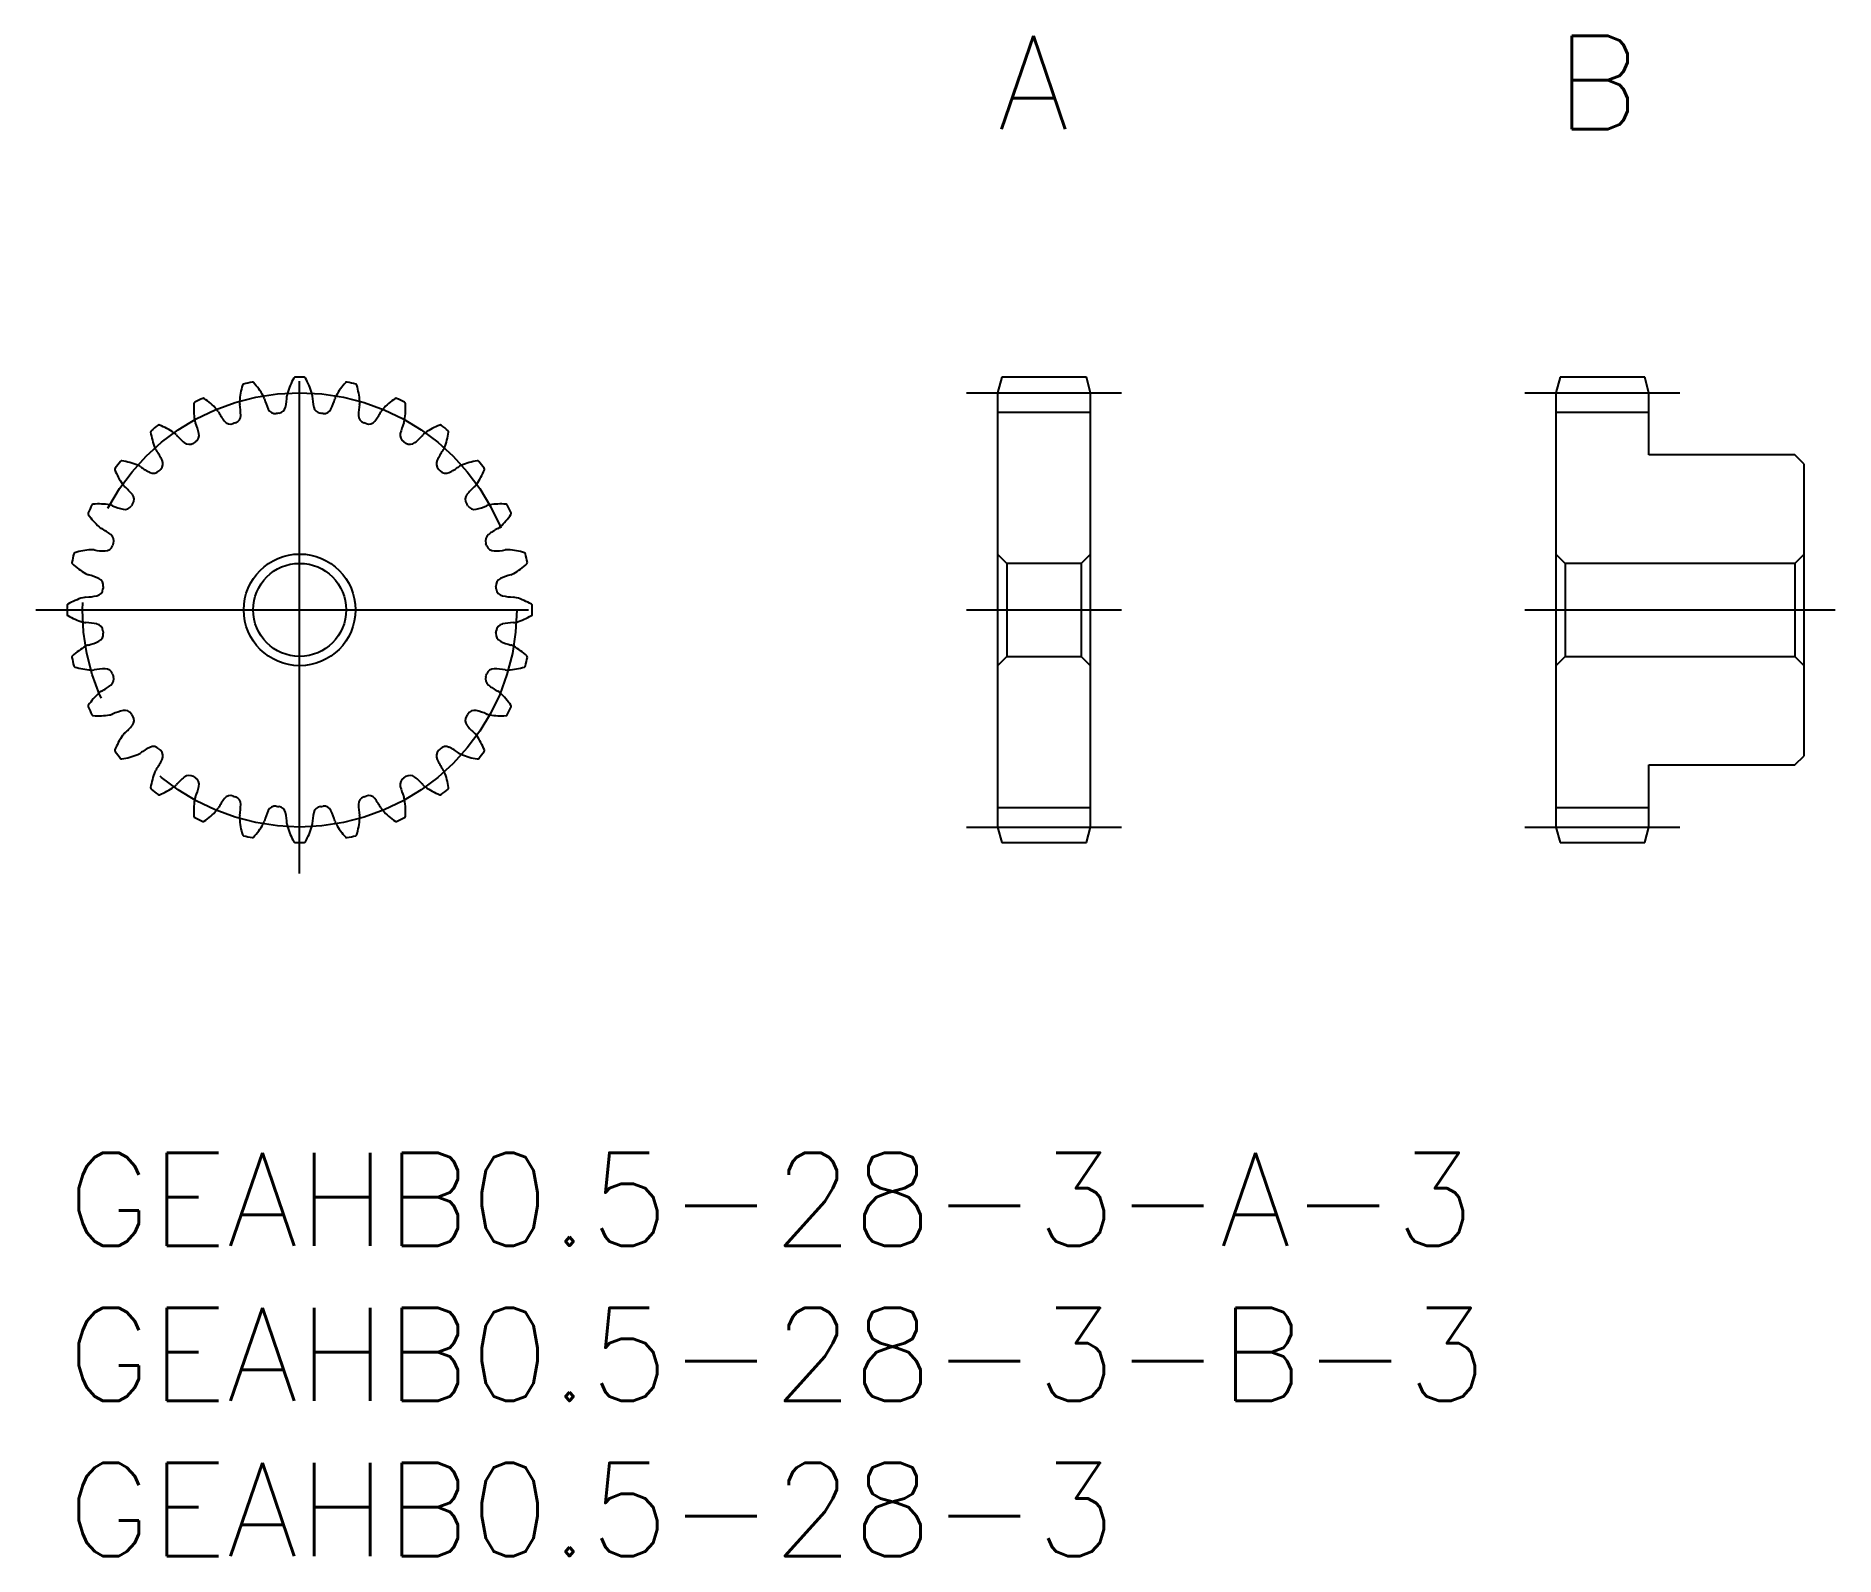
# Model space of a CAD drawing. Extents: x -1 to 57, y -13 to 36.
import ezdxf

# ---------------------------------------------------------------- set-up
doc = ezdxf.new("R2010")
doc.units = 0
doc.header["$LTSCALE"] = 0.5
doc.linetypes.add('CENTER', pattern=[50.8, 31.75, -6.35, 6.35, -6.35])
for name, color, linetype in [('MSM_CENTER', 1, 'CENTER'), ('MSM_CONTINUOUS', 7, 'CONTINUOUS'), ('MSM_PART_NUMBER', 7, 'CONTINUOUS')]:
    doc.layers.add(name, color=color, linetype=linetype)
doc.styles.get("Standard").update_dxf_attribs({"font": 'txt.shx', "height": 1, "bigfont": 'bigfont.shx'})

# ---------------------------------------------------------------- blocks, each defined once
blk = doc.blocks.new('*U3')
at = {"layer": 'MSM_PART_NUMBER'}
blk.add_text('GEAHB0.5-28-3-B-3', height=3, dxfattribs=at).set_placement((0, -8))
blk = doc.blocks.new('*U4')
at = {"layer": 'MSM_PART_NUMBER'}
blk.add_text('GEAHB0.5-28-3-A-3', height=3, dxfattribs=at).set_placement((0, -3))
blk = doc.blocks.new('*U5')
at = {"layer": 'MSM_PART_NUMBER'}
blk.add_text('A', height=3, dxfattribs=at).set_placement((30, 33))
blk = doc.blocks.new('*U6')
at = {"layer": 'MSM_PART_NUMBER'}
blk.add_text('B', height=3, dxfattribs=at).set_placement((48, 33))
blk = doc.blocks.new('*U7')
at = {"layer": 'MSM_PART_NUMBER'}
blk.add_text('GEAHB0.5-28-3', height=3, dxfattribs=at).set_placement((0, -13))

msp = doc.modelspace()

# ---------------------------------------------------------------- linework, layer by layer
at = {"layer": 'MSM_CENTER'}
for p, q in [((7.5, 9), (7.5, 26)), ((29, 24.5), (34, 24.5)), ((47, 24.5), (52, 24.5)), ((-1, 17.5), (16, 17.5)), ((29, 17.5), (34, 17.5)), ((47, 17.5), (57, 17.5)), ((29, 10.5), (34, 10.5)), ((47, 10.5), (52, 10.5))]:
    msp.add_line(p, q, dxfattribs=at)
msp.add_circle((7.5, 17.5), 7, dxfattribs=at)
at = {"layer": 'MSM_CONTINUOUS'}
for p, q in [((30.134, 25), (30, 24.5)), ((32.866, 25), (30.134, 25)), ((33, 24.5), (32.866, 25)), ((48.134, 25), (48, 24.5)), ((50.866, 25), (48.134, 25)), ((51, 24.5), (50.866, 25)), ((30, 24.5), (30, 10.5)), ((33, 10.5), (33, 24.5)), ((48, 24.5), (48, 10.5)), ((51, 22.5), (51, 24.5)), ((30, 23.875), (33, 23.875)), ((48, 23.875), (51, 23.875)), ((55.7, 22.5), (51, 22.5)), ((56, 22.2), (55.7, 22.5)), ((56, 12.8), (56, 22.2)), ((30.3, 19), (30, 19.3)), ((33, 19.3), (32.7, 19)), ((48.3, 19), (48, 19.3)), ((56, 19.3), (55.7, 19)), ((30.3, 19), (30.3, 16)), ((32.7, 19), (30.3, 19)), ((32.7, 19), (32.7, 16)), ((48.3, 19), (48.3, 16)), ((55.7, 19), (48.3, 19)), ((55.7, 19), (55.7, 16)), ((30, 15.7), (30.3, 16)), ((30.3, 16), (32.7, 16)), ((32.7, 16), (33, 15.7)), ((48, 15.7), (48.3, 16)), ((48.3, 16), (55.7, 16)), ((55.7, 16), (56, 15.7)), ((55.7, 12.5), (56, 12.8)), ((51, 10.5), (51, 12.5)), ((51, 12.5), (55.7, 12.5)), ((30, 11.125), (33, 11.125)), ((48, 11.125), (51, 11.125)), ((30, 10.5), (30.134, 10)), ((32.866, 10), (33, 10.5)), ((48, 10.5), (48.134, 10)), ((50.866, 10), (51, 10.5)), ((30.134, 10), (32.866, 10)), ((48.134, 10), (50.866, 10))]:
    msp.add_line(p, q, dxfattribs=at)
for radius in [1.8, 1.5]:
    msp.add_circle((7.5, 17.5), radius, dxfattribs=at)
for centre, radius, start, end in [((9.341, 23.815), 2.333, 150.23535, 163.21429), ((7.359, 24.949), 0.05, 91.08198, 150.23535), ((7.5, 17.5), 7.5, 88.91803, 91.08197), ((7.641, 24.949), 0.05, 29.76462, 88.91803), ((5.659, 23.815), 2.333, 16.78571, 29.76465), ((7.89, 24.067), 2.333, 163.09249, 176.07143), ((5.705, 24.731), 0.05, 103.93911, 163.09249), ((7.5, 17.5), 7.5, 101.77517, 103.93911), ((5.98, 24.793), 0.05, 42.62177, 101.77517), ((4.299, 23.247), 2.333, 29.64286, 42.62179), ((5.971, 24.198), 0.41, 15.47175, 29.64287), ((4.939, 24.488), 2.154, 347.88399, 357.3854), ((7.5, 24.371), 0.41, 163.21427, 177.38539), ((7.5, 24.371), 0.41, 2.61461, 16.78572), ((10.061, 24.488), 2.154, 182.6146, 192.11601), ((9.029, 24.198), 0.41, 150.35713, 164.52825), ((10.701, 23.247), 2.333, 137.3782, 150.35714), ((9.02, 24.793), 0.05, 78.22484, 137.3782), ((7.5, 17.5), 7.5, 76.06089, 78.22483), ((9.295, 24.731), 0.05, 16.90748, 76.06089), ((7.11, 24.067), 2.333, 3.92857, 16.90751), ((6.419, 23.989), 2.333, 175.94963, 188.92857), ((4.141, 24.15), 0.05, 116.79626, 175.94963), ((7.5, 17.5), 7.5, 114.63231, 116.79626), ((4.395, 24.272), 0.05, 55.47891, 114.63231), ((3.101, 22.391), 2.333, 42.5, 55.47894), ((4.519, 23.69), 0.41, 28.3289, 42.50001), ((6.776, 24.907), 2.154, 208.32888, 217.83029), ((5.971, 24.198), 0.41, 176.07142, 190.24253), ((3.448, 23.742), 2.154, 0.74114, 10.24254), ((8.442, 24.882), 2.154, 195.47174, 204.97315), ((6.716, 24.078), 0.25, 204.97316, 276.79453), ((7.5, 17.5), 6.375, 96.06261, 96.79453), ((6.8, 24.088), 0.25, 276.06261, 347.88399), ((8.2, 24.088), 0.25, 192.11601, 263.93739), ((7.5, 17.5), 6.375, 83.20547, 83.93739), ((8.284, 24.078), 0.25, 263.20547, 335.02685), ((6.558, 24.882), 2.154, 335.02685, 344.52826), ((11.552, 23.742), 2.154, 169.75746, 179.25886), ((9.029, 24.198), 0.41, 349.75747, 3.92858), ((8.224, 24.907), 2.154, 322.16971, 331.67112), ((10.481, 23.69), 0.41, 137.49999, 151.6711), ((11.899, 22.391), 2.333, 124.52106, 137.5), ((10.605, 24.272), 0.05, 65.3677, 124.52106), ((7.5, 17.5), 7.5, 63.20374, 65.36769), ((10.859, 24.15), 0.05, 4.05034, 63.20374), ((8.581, 23.989), 2.333, 351.07143, 4.05037), ((2.746, 23.236), 0.05, 129.6534, 188.80678), ((5.002, 23.585), 2.333, 188.80678, 201.78571), ((7.5, 17.5), 7.5, 127.48946, 129.6534), ((2.966, 23.411), 0.05, 68.33605, 127.48946), ((2.123, 21.289), 2.333, 55.35714, 68.33608), ((3.216, 22.872), 0.41, 41.18604, 55.35716), ((4.519, 23.69), 0.41, 188.92856, 203.09967), ((2.161, 22.684), 2.154, 13.59828, 23.09969), ((5.272, 23.739), 0.25, 217.83031, 289.65167), ((7.5, 17.5), 6.375, 108.91976, 109.65167), ((5.352, 23.767), 0.25, 288.91976, 0.74113), ((9.648, 23.767), 0.25, 179.25886, 251.08024), ((7.5, 17.5), 6.375, 70.34833, 71.08024), ((9.728, 23.739), 0.25, 250.34833, 322.16971), ((12.839, 22.684), 2.154, 156.90031, 166.40172), ((10.481, 23.69), 0.41, 336.90033, 351.07144), ((11.784, 22.872), 0.41, 124.64284, 138.81396), ((12.877, 21.289), 2.333, 111.66392, 124.64286), ((12.034, 23.411), 0.05, 52.51056, 111.66392), ((7.5, 17.5), 7.5, 50.3466, 52.51054), ((9.998, 23.585), 2.333, 338.21429, 351.19322), ((12.254, 23.236), 0.05, 351.19319, 50.3466), ((3.216, 22.872), 0.41, 201.7857, 215.95682), ((1.141, 21.366), 2.154, 26.45542, 35.95683), ((5.146, 24.56), 2.154, 221.18603, 230.68744), ((3.94, 23.087), 0.25, 230.68745, 302.50882), ((7.5, 17.5), 6.375, 121.7769, 122.50882), ((4.011, 23.132), 0.25, 301.7769, 13.59827), ((10.989, 23.132), 0.25, 166.40172, 238.2231), ((7.5, 17.5), 6.375, 57.49118, 58.2231), ((11.06, 23.087), 0.25, 237.49118, 309.31257), ((9.854, 24.56), 2.154, 309.31257, 318.81397), ((13.859, 21.366), 2.154, 144.04317, 153.54458), ((11.784, 22.872), 0.41, 324.04318, 338.2143), ((1.589, 22.034), 0.05, 142.51054, 201.66392), ((7.5, 17.5), 7.5, 140.3466, 142.51054), ((1.764, 22.254), 0.05, 81.1932, 140.3466), ((1.415, 19.998), 2.333, 68.21429, 81.19322), ((2.128, 21.784), 0.41, 54.04318, 68.2143), ((3.634, 23.859), 2.154, 234.04317, 243.54458), ((2.845, 22.214), 0.25, 314.63404, 26.45542), ((12.155, 22.214), 0.25, 153.54458, 225.36596), ((11.366, 23.859), 2.154, 296.45542, 305.95683), ((12.872, 21.784), 0.41, 111.7857, 125.95682), ((13.585, 19.998), 2.333, 98.80678, 111.78571), ((13.236, 22.254), 0.05, 39.65341, 98.80678), ((7.5, 17.5), 7.5, 37.48946, 39.6534), ((13.411, 22.034), 0.05, 338.33605, 37.48946), ((3.711, 22.877), 2.333, 201.66392, 214.64286), ((2.128, 21.784), 0.41, 214.64284, 228.81396), ((0.44, 19.854), 2.154, 39.31256, 48.81397), ((2.786, 22.155), 0.25, 243.54459, 315.36596), ((7.5, 17.5), 6.375, 134.63404, 135.36596), ((7.5, 17.5), 6.375, 44.63404, 45.36596), ((12.214, 22.155), 0.25, 224.63404, 296.45542), ((14.56, 19.854), 2.154, 131.18603, 140.68743), ((12.872, 21.784), 0.41, 311.18604, 325.35716), ((11.289, 22.877), 2.333, 325.35714, 338.33608), ((7.5, 17.5), 7.5, 153.20374, 155.36769), ((0.85, 20.859), 0.05, 94.05034, 153.20374), ((1.011, 18.581), 2.333, 81.07143, 94.05037), ((1.31, 20.481), 0.41, 66.90033, 81.07144), ((7.5, 17.5), 6.375, 147.49118, 148.2231), ((1.913, 21.06), 0.25, 327.49118, 39.31256), ((13.087, 21.06), 0.25, 140.68743, 212.50882), ((7.5, 17.5), 6.375, 31.7769, 32.50882), ((13.69, 20.481), 0.41, 98.92856, 113.09967), ((13.989, 18.581), 2.333, 85.94963, 98.92857), ((14.15, 20.859), 0.05, 26.79624, 85.94963), ((7.5, 17.5), 7.5, 24.63231, 26.79626), ((0.728, 20.605), 0.05, 155.36769, 214.52106), ((2.609, 21.899), 2.333, 214.52106, 227.5), ((2.316, 22.839), 2.154, 246.90031, 256.40172), ((1.868, 20.989), 0.25, 256.40174, 328.2231), ((13.132, 20.989), 0.25, 211.7769, 283.59828), ((12.684, 22.839), 2.154, 283.59828, 293.09969), ((12.391, 21.899), 2.333, 312.5, 325.47894), ((14.272, 20.605), 0.05, 325.47891, 24.63231), ((1.31, 20.481), 0.41, 227.49999, 241.6711), ((0.093, 18.224), 2.154, 52.16971, 61.67112), ((1.261, 19.728), 0.25, 340.34833, 52.1697), ((13.739, 19.728), 0.25, 127.83029, 199.65167), ((14.907, 18.224), 2.154, 118.32888, 127.83029), ((13.69, 20.481), 0.41, 298.3289, 312.50002), ((7.5, 17.5), 7.5, 166.06089, 168.22483), ((0.269, 19.295), 0.05, 106.90748, 166.06089), ((0.933, 17.11), 2.333, 93.92857, 106.90751), ((0.802, 19.029), 0.41, 79.75747, 93.92858), ((1.258, 21.552), 2.154, 259.75746, 269.25886), ((1.233, 19.648), 0.25, 269.25887, 341.08024), ((7.5, 17.5), 6.375, 160.34833, 161.08024), ((7.5, 17.5), 6.375, 18.91976, 19.65167), ((13.767, 19.648), 0.25, 198.91976, 270.74113), ((13.742, 21.552), 2.154, 270.74114, 280.24254), ((14.198, 19.029), 0.41, 86.07142, 100.24253), ((14.067, 17.11), 2.333, 73.09249, 86.07143), ((14.731, 19.295), 0.05, 13.93911, 73.09249), ((7.5, 17.5), 7.5, 11.77517, 13.93911), ((0.207, 19.02), 0.05, 168.22483, 227.3782), ((1.753, 20.701), 2.333, 227.3782, 240.35714), ((0.802, 19.029), 0.41, 240.35713, 254.52825), ((0.118, 16.558), 2.154, 65.02685, 74.52826), ((14.882, 16.558), 2.154, 105.47174, 114.97315), ((14.198, 19.029), 0.41, 285.47175, 299.64288), ((13.247, 20.701), 2.333, 299.64286, 312.62179), ((14.793, 19.02), 0.05, 312.62177, 11.77517), ((0.912, 18.2), 0.25, 282.11602, 353.93739), ((0.922, 18.284), 0.25, 353.20547, 65.02684), ((7.5, 17.5), 6.375, 173.20547, 173.93739), ((14.078, 18.284), 0.25, 114.97315, 186.79453), ((7.5, 17.5), 6.375, 6.06261, 6.79453), ((14.088, 18.2), 0.25, 186.06261, 257.88399), ((7.5, 17.5), 7.5, 178.91803, 181.08197), ((0.051, 17.641), 0.05, 119.76463, 178.91803), ((1.185, 15.659), 2.333, 106.78571, 119.76465), ((0.629, 17.5), 0.41, 92.61461, 106.78573), ((0.512, 20.061), 2.154, 272.6146, 282.11601), ((14.488, 20.061), 2.154, 257.88399, 267.3854), ((14.371, 17.5), 0.41, 73.21427, 87.38539), ((13.815, 15.659), 2.333, 60.23535, 73.21429), ((14.949, 17.641), 0.05, 1.08197, 60.23535), ((7.5, 17.5), 7.5, 358.91803, 1.08197), ((0.051, 17.359), 0.05, 181.08197, 240.23535), ((1.185, 19.341), 2.333, 240.23535, 253.21429), ((0.629, 17.5), 0.41, 253.21427, 267.38539), ((0.512, 14.939), 2.154, 77.88399, 87.3854), ((0.912, 16.8), 0.25, 6.06261, 77.88399), ((7.5, 17.5), 6.375, 186.06261, 186.79453), ((7.5, 17.5), 6.375, 353.20547, 353.93739), ((14.088, 16.8), 0.25, 102.11601, 173.93739), ((14.488, 14.939), 2.154, 92.6146, 102.11601), ((14.371, 17.5), 0.41, 272.61461, 286.78573), ((13.815, 19.341), 2.333, 286.78572, 299.76465), ((14.949, 17.359), 0.05, 299.76463, 358.91803), ((1.753, 14.299), 2.333, 119.64286, 132.62179), ((0.802, 15.971), 0.41, 105.47175, 119.64287), ((0.118, 18.442), 2.154, 285.47174, 294.97315), ((0.922, 16.716), 0.25, 294.97316, 6.79453), ((14.078, 16.716), 0.25, 173.20547, 245.02685), ((14.882, 18.442), 2.154, 245.02685, 254.52826), ((14.198, 15.971), 0.41, 60.35713, 74.52825), ((13.247, 14.299), 2.333, 47.3782, 60.35714), ((0.207, 15.98), 0.05, 132.62177, 191.77517), ((7.5, 17.5), 7.5, 191.77517, 193.93911), ((0.269, 15.705), 0.05, 193.93911, 253.09249), ((14.731, 15.705), 0.05, 286.90748, 346.06089), ((7.5, 17.5), 7.5, 346.06089, 348.22483), ((14.793, 15.98), 0.05, 348.22482, 47.3782), ((0.933, 17.89), 2.333, 253.09249, 266.07143), ((0.802, 15.971), 0.41, 266.07142, 280.24253), ((1.258, 13.448), 2.154, 90.74114, 100.24254), ((1.233, 15.352), 0.25, 18.91976, 90.74113), ((1.261, 15.272), 0.25, 307.8303, 19.65167), ((7.5, 17.5), 6.375, 198.91976, 199.65167), ((13.739, 15.272), 0.25, 160.34833, 232.1697), ((7.5, 17.5), 6.375, 340.34833, 341.08024), ((13.767, 15.352), 0.25, 89.25886, 161.08024), ((13.742, 13.448), 2.154, 79.75746, 89.25886), ((14.198, 15.971), 0.41, 259.75747, 273.92859), ((14.067, 17.89), 2.333, 273.92857, 286.90751), ((2.609, 13.101), 2.333, 132.5, 145.47894), ((1.31, 14.519), 0.41, 118.3289, 132.50001), ((0.093, 16.776), 2.154, 298.32888, 307.83029), ((14.907, 16.776), 2.154, 232.16971, 241.67112), ((13.69, 14.519), 0.41, 47.49999, 61.6711), ((12.391, 13.101), 2.333, 34.52106, 47.5), ((0.728, 14.395), 0.05, 145.47891, 204.63231), ((7.5, 17.5), 7.5, 204.63231, 206.79626), ((0.85, 14.141), 0.05, 206.79626, 265.94963), ((1.011, 16.419), 2.333, 265.94963, 278.92857), ((1.31, 14.519), 0.41, 278.92856, 293.09967), ((2.316, 12.161), 2.154, 103.59828, 113.09969), ((1.868, 14.011), 0.25, 31.7769, 103.59827), ((7.5, 17.5), 6.375, 211.7769, 212.50882), ((1.913, 13.94), 0.25, 320.68745, 32.50882), ((13.087, 13.94), 0.25, 147.49118, 219.31256), ((7.5, 17.5), 6.375, 327.49118, 328.2231), ((13.132, 14.011), 0.25, 76.40172, 148.2231), ((12.684, 12.161), 2.154, 66.90031, 76.40172), ((13.69, 14.519), 0.41, 246.90033, 261.07145), ((13.989, 16.419), 2.333, 261.07143, 274.05037), ((14.15, 14.141), 0.05, 274.05034, 333.20374), ((7.5, 17.5), 7.5, 333.20374, 335.36769), ((14.272, 14.395), 0.05, 335.36768, 34.52106), ((3.711, 12.123), 2.333, 145.35714, 158.33608), ((2.128, 13.216), 0.41, 131.18604, 145.35716), ((0.44, 15.146), 2.154, 311.18603, 320.68744), ((14.56, 15.146), 2.154, 219.31256, 228.81397), ((12.872, 13.216), 0.41, 34.64284, 48.81396), ((11.289, 12.123), 2.333, 21.66392, 34.64286), ((1.589, 12.966), 0.05, 158.33605, 217.48946), ((7.5, 17.5), 7.5, 217.48946, 219.6534), ((1.415, 15.002), 2.333, 278.80678, 291.78571), ((2.128, 13.216), 0.41, 291.7857, 305.95682), ((3.634, 11.141), 2.154, 116.45542, 125.95683), ((2.786, 12.845), 0.25, 44.63404, 116.45542), ((7.5, 17.5), 6.375, 224.63404, 225.36596), ((2.845, 12.786), 0.25, 333.54458, 45.36596), ((12.155, 12.786), 0.25, 134.63404, 206.45542), ((7.5, 17.5), 6.375, 314.63404, 315.36596), ((12.214, 12.845), 0.25, 63.54458, 135.36596), ((11.366, 11.141), 2.154, 54.04317, 63.54458), ((12.872, 13.216), 0.41, 234.04318, 248.2143), ((13.585, 15.002), 2.333, 248.21429, 261.19322), ((7.5, 17.5), 7.5, 320.3466, 322.51054), ((13.411, 12.966), 0.05, 322.51055, 21.66392), ((1.764, 12.746), 0.05, 219.6534, 278.80678), ((5.002, 11.415), 2.333, 158.21429, 171.19322), ((3.216, 12.128), 0.41, 144.04318, 158.2143), ((1.141, 13.634), 2.154, 324.04317, 333.54458), ((13.859, 13.634), 2.154, 206.45542, 215.95683), ((11.784, 12.128), 0.41, 21.7857, 35.95682), ((9.998, 11.415), 2.333, 8.80678, 21.78571), ((13.236, 12.746), 0.05, 261.1932, 320.3466), ((2.746, 11.764), 0.05, 171.1932, 230.3466), ((7.5, 17.5), 7.5, 230.3466, 232.51054), ((2.123, 13.711), 2.333, 291.66392, 304.64286), ((3.216, 12.128), 0.41, 304.64284, 318.81396), ((5.146, 10.44), 2.154, 129.31256, 138.81397), ((3.94, 11.913), 0.25, 57.49118, 129.31256), ((7.5, 17.5), 6.375, 237.49118, 238.2231), ((2.161, 12.316), 2.154, 336.90031, 346.40172), ((4.011, 11.868), 0.25, 346.40172, 58.2231), ((10.989, 11.868), 0.25, 121.7769, 193.59827), ((12.839, 12.316), 2.154, 193.59828, 203.09969), ((7.5, 17.5), 6.375, 301.7769, 302.50882), ((11.06, 11.913), 0.25, 50.68745, 122.50882), ((9.854, 10.44), 2.154, 41.18603, 50.68744), ((11.784, 12.128), 0.41, 221.18604, 235.35716), ((12.877, 13.711), 2.333, 235.35714, 248.33608), ((7.5, 17.5), 7.5, 307.48946, 309.6534), ((12.254, 11.764), 0.05, 309.65341, 8.80678), ((2.966, 11.589), 0.05, 232.51054, 291.66392), ((6.419, 11.011), 2.333, 171.07143, 184.05037), ((4.519, 11.31), 0.41, 156.90033, 171.07144), ((3.101, 12.609), 2.333, 304.52106, 317.5), ((4.519, 11.31), 0.41, 317.49999, 331.6711), ((6.776, 10.093), 2.154, 142.16971, 151.67112), ((5.272, 11.261), 0.25, 70.34833, 142.1697), ((7.5, 17.5), 6.375, 250.34833, 251.08024), ((5.352, 11.233), 0.25, 359.25886, 71.08024), ((3.448, 11.258), 2.154, 349.75746, 359.25886), ((8.442, 10.118), 2.154, 155.02685, 164.52826), ((6.716, 10.922), 0.25, 83.20547, 155.02685), ((7.5, 17.5), 6.375, 263.20547, 263.93739), ((6.8, 10.912), 0.25, 12.11602, 83.93739), ((8.2, 10.912), 0.25, 96.06261, 167.88399), ((7.5, 17.5), 6.375, 276.06261, 276.79453), ((8.284, 10.922), 0.25, 24.97315, 96.79453), ((6.558, 10.118), 2.154, 15.47174, 24.97315), ((9.648, 11.233), 0.25, 108.91976, 180.74113), ((11.552, 11.258), 2.154, 180.74114, 190.24254), ((7.5, 17.5), 6.375, 288.91976, 289.65167), ((9.728, 11.261), 0.25, 37.83029, 109.65167), ((8.224, 10.093), 2.154, 28.32888, 37.83029), ((10.481, 11.31), 0.41, 208.3289, 222.50001), ((11.899, 12.609), 2.333, 222.5, 235.47894), ((10.481, 11.31), 0.41, 8.92856, 23.09967), ((8.581, 11.011), 2.333, 355.94963, 8.92857), ((12.034, 11.589), 0.05, 248.33605, 307.48946), ((4.141, 10.85), 0.05, 184.05034, 243.20374), ((7.5, 17.5), 7.5, 243.20374, 245.36769), ((4.395, 10.728), 0.05, 245.36769, 304.52106), ((5.971, 10.802), 0.41, 169.75747, 183.92858), ((7.89, 10.933), 2.333, 183.92857, 196.90751), ((4.299, 11.753), 2.333, 317.3782, 330.35714), ((5.971, 10.802), 0.41, 330.35713, 344.52825), ((4.939, 10.512), 2.154, 2.6146, 12.11601), ((7.5, 10.629), 0.41, 182.61461, 196.78573), ((9.341, 11.185), 2.333, 196.78571, 209.76465), ((5.659, 11.185), 2.333, 330.23535, 343.21429), ((7.5, 10.629), 0.41, 343.21427, 357.38539), ((10.061, 10.512), 2.154, 167.88399, 177.3854), ((9.029, 10.802), 0.41, 195.47175, 209.64287), ((10.701, 11.753), 2.333, 209.64286, 222.62179), ((7.11, 10.933), 2.333, 343.09249, 356.07143), ((9.029, 10.802), 0.41, 356.07142, 10.24253), ((10.605, 10.728), 0.05, 235.47891, 294.63231), ((7.5, 17.5), 7.5, 294.63231, 296.79626), ((10.859, 10.85), 0.05, 296.79626, 355.94963), ((5.705, 10.269), 0.05, 196.90748, 256.06089), ((7.5, 17.5), 7.5, 256.06089, 258.22483), ((5.98, 10.207), 0.05, 258.22483, 317.3782), ((7.359, 10.051), 0.05, 209.76463, 268.91803), ((7.5, 17.5), 7.5, 268.91803, 271.08197), ((7.641, 10.051), 0.05, 271.08197, 330.23535), ((9.02, 10.207), 0.05, 222.62177, 281.77517), ((7.5, 17.5), 7.5, 281.77517, 283.93911), ((9.295, 10.269), 0.05, 283.93911, 343.09249)]:
    msp.add_arc(centre, radius, start, end, dxfattribs=at)

# ---------------------------------------------------------------- block references
for name in ['*U5', '*U6', '*U4', '*U3', '*U7']:
    msp.add_blockref(name, (0, 0), dxfattribs=at)

doc.saveas('drawing.dxf')
